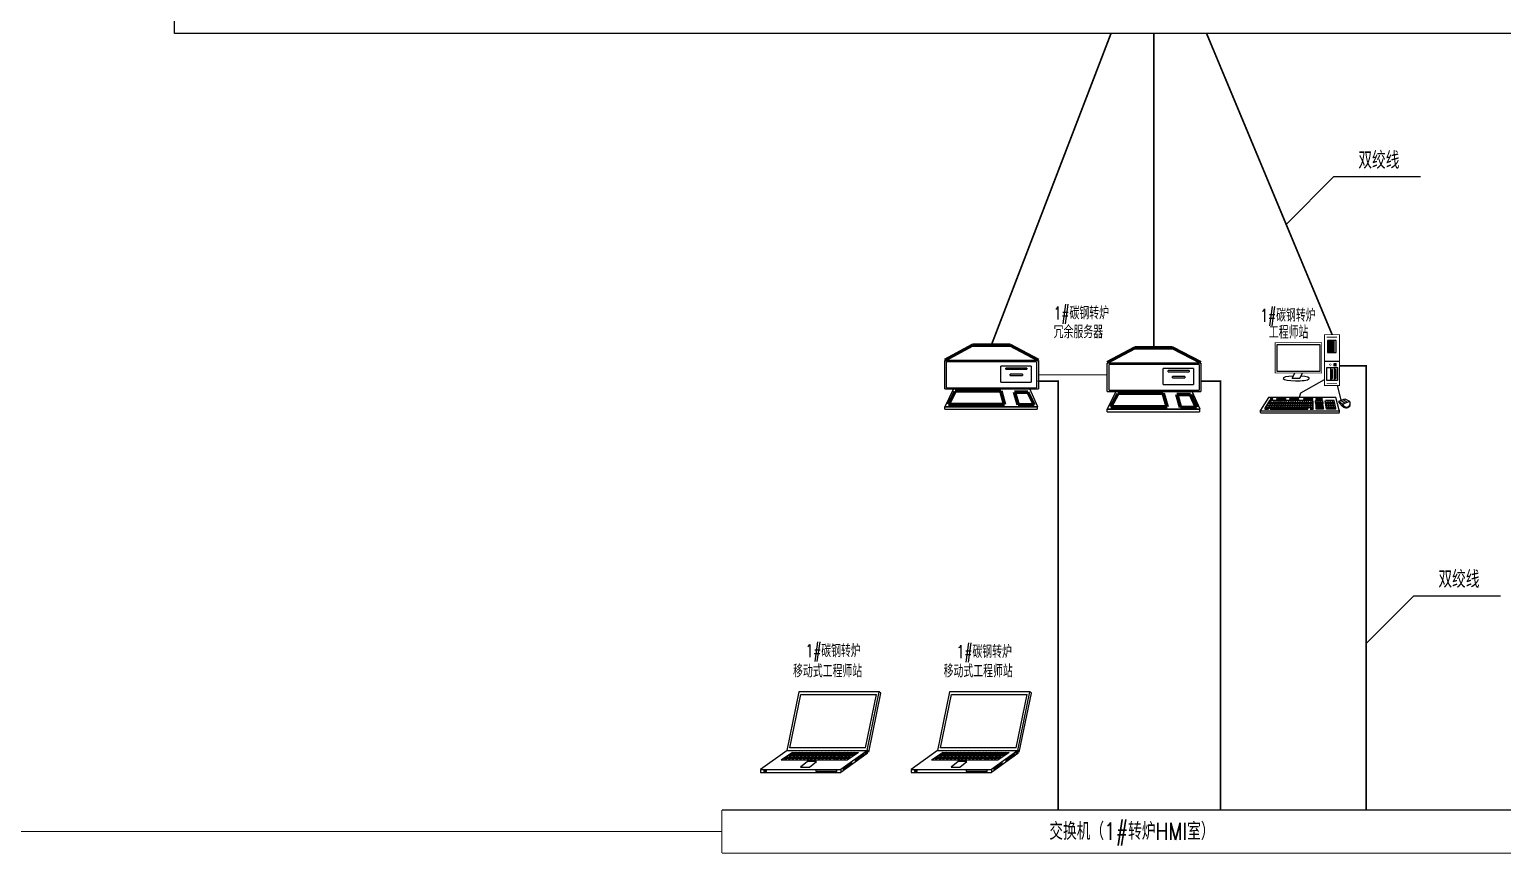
# Model space of a CAD drawing. Extents: x 3579 to 5426, y 430 to 1024.
# Drawn here: x 3944.7 to 4289, y 662.7 to 855.4 of the extents above; entities that cross this region are included whole.
import ezdxf

# ---------------------------------------------------------------- set-up
doc = ezdxf.new("R2010")
doc.units = 0
doc.linetypes.add('ACAD_ISO10W100', pattern=[18, 12, -3, 0, -3])
doc.linetypes.add('AM_ISO09W050', pattern=[22.5, 12, -1.5, 3, -1.5, 3, -1.5])
doc.layers.get('0').update_dxf_attribs({"linetype": 'CONTINUOUS'})
for name, color, linetype in [('at_Entity', 7, 'CONTINUOUS'), ('at_Rect', 7, 'CONTINUOUS'), ('TKB', 7, 'CONTINUOUS')]:
    doc.layers.add(name, color=color, linetype=linetype)
doc.styles.add('HZB', font='txtB', dxfattribs={"width": 0.8, "bigfont": 'HzTxtB'})

msp = doc.modelspace()

# ---------------------------------------------------------------- linework, layer by layer
for p, q in [((3978.54, 854.4), (3978.54, 864.45)), ((4465.2, 854.4), (3978.54, 854.4))]:
    msp.add_line(p, q)
at = {"color": 253}
for p, q in [((4248.15, 782.66), (4248.15, 779.81)), ((4250.15, 782.66), (4248.15, 782.66)), ((4248.53, 779.81), (4248.53, 782.66)), ((4248.69, 779.81), (4248.69, 782.66)), ((4248.85, 779.81), (4248.85, 782.66)), ((4249.01, 779.81), (4249.01, 782.66)), ((4249.17, 779.81), (4249.17, 782.66)), ((4249.31, 779.81), (4249.31, 782.66)), ((4249.47, 779.81), (4249.47, 782.66)), ((4249.66, 779.81), (4249.66, 782.66)), ((4250.15, 779.81), (4250.15, 782.66)), ((4236.35, 781.7), (4246.3, 781.7)), ((4236.35, 775.41), (4236.35, 781.7)), ((4246.3, 781.7), (4246.3, 775.41)), ((4248.15, 779.81), (4250.15, 779.81)), ((4246.3, 775.41), (4236.35, 775.41)), ((4239.88, 773.86), (4240.49, 775.04)), ((4241.65, 773.86), (4242.26, 775.04)), ((4250.92, 777.7), (4247.42, 777.7)), ((4247.99, 773.32), (4247.99, 776.31)), ((4247.99, 776.31), (4250.52, 776.31)), ((4248.8, 776.31), (4248.8, 773.32)), ((4249.1, 775.89), (4249.1, 773.73)), ((4249.31, 775.89), (4249.1, 775.89)), ((4249.29, 773.73), (4249.29, 775.89)), ((4250.15, 777.19), (4249.61, 777.19)), ((4249.61, 777.19), (4249.61, 776.72)), ((4249.86, 777.16), (4249.62, 777.18)), ((4249.86, 776.69), (4249.62, 776.72)), ((4249.64, 776.28), (4249.64, 773.29)), ((4250.06, 777.07), (4249.86, 777.16)), ((4250.06, 776.61), (4249.86, 776.69)), ((4249.87, 777.16), (4249.87, 776.7)), ((4249.94, 775.89), (4249.94, 773.73)), ((4250.15, 775.89), (4249.94, 775.89)), ((4250.14, 777.19), (4250.06, 777.07)), ((4250.14, 776.73), (4250.06, 776.61)), ((4250.07, 777.08), (4250.07, 776.62)), ((4250.12, 773.73), (4250.12, 775.89)), ((4250.15, 776.72), (4250.15, 777.19)), ((4250.49, 776.35), (4250.49, 773.32)), ((4239.88, 773.86), (4241.65, 773.86)), ((4247.36, 773.41), (4241.79, 770.3)), ((4250.49, 773.32), (4247.99, 773.32)), ((4249.1, 773.73), (4249.29, 773.73)), ((4249.94, 773.73), (4250.12, 773.73)), ((4251.29, 768.67), (4250.45, 772.22)), ((4234.34, 769.3), (4232.48, 766.37)), ((4234.57, 768.58), (4233.47, 766.8)), ((4235.01, 768.24), (4234.22, 766.8)), ((4250.1, 769.3), (4234.34, 769.3)), ((4234.36, 768.23), (4244.7, 768.23)), ((4244.7, 768.58), (4234.53, 768.58)), ((4234.82, 769.06), (4234.7, 768.85)), ((4234.7, 768.85), (4235.25, 768.85)), ((4234.77, 768.24), (4234.94, 768.58)), ((4235.67, 768.58), (4234.77, 766.8)), ((4235.32, 769.06), (4234.81, 769.06)), ((4235.25, 768.85), (4235.32, 769.06)), ((4236.15, 768.58), (4235.53, 767.1)), ((4236.59, 768.55), (4236.08, 767.1)), ((4236.3, 769.06), (4236.18, 768.85)), ((4236.18, 768.85), (4238.34, 768.85)), ((4238.4, 769.06), (4236.28, 769.06)), ((4237.04, 768.55), (4236.59, 767.14)), ((4236.81, 769.05), (4236.73, 768.85)), ((4237.52, 768.58), (4237.11, 767.14)), ((4237.3, 769.06), (4237.24, 768.86)), ((4238, 768.58), (4237.66, 767.14)), ((4237.82, 769.06), (4237.77, 768.85)), ((4238.48, 768.58), (4238.17, 767.14)), ((4238.34, 768.85), (4238.4, 769.06)), ((4239, 768.58), (4238.79, 767.17)), ((4239.28, 769.06), (4239.2, 768.85)), ((4239.2, 768.85), (4241.33, 768.85)), ((4241.39, 769.06), (4239.27, 769.06)), ((4239.55, 768.58), (4239.34, 767.17)), ((4239.79, 769.05), (4239.75, 768.85)), ((4240.03, 768.58), (4239.82, 767.17)), ((4240.31, 769.06), (4240.26, 768.86)), ((4240.58, 768.58), (4240.37, 767.17)), ((4240.87, 769.06), (4240.83, 768.85)), ((4241.13, 768.58), (4240.92, 767.17)), ((4241.33, 768.85), (4241.39, 769.06)), ((4241.68, 768.58), (4241.47, 767.17)), ((4241.79, 770.3), (4241.5, 769.3)), ((4242.16, 768.58), (4242.05, 767.14)), ((4242.55, 769.06), (4242.5, 768.85)), ((4242.5, 768.85), (4244.66, 768.85)), ((4244.66, 769.06), (4242.54, 769.06)), ((4242.67, 768.57), (4242.57, 767.12)), ((4243.06, 769.05), (4243.05, 768.85)), ((4243.15, 768.57), (4243.05, 767.12)), ((4243.63, 768.57), (4243.53, 767.12)), ((4243.56, 769.06), (4243.56, 768.86)), ((4244.08, 769.06), (4244.09, 768.85)), ((4244.18, 768.57), (4244.08, 767.12)), ((4244.66, 768.85), (4244.66, 769.06)), ((4244.7, 766.8), (4244.7, 768.58)), ((4244.7, 768.57), (4244.76, 768.48)), ((4244.77, 768.41), (4244.77, 768.51)), ((4244.77, 766.59), (4244.77, 768.41)), ((4245.33, 768.5), (4245.35, 768.58)), ((4245.37, 767.7), (4245.33, 768.5)), ((4245.35, 769.07), (4245.37, 768.87)), ((4245.4, 767.89), (4245.35, 768.58)), ((4245.35, 768.58), (4246.93, 768.58)), ((4246.85, 769.08), (4245.36, 769.08)), ((4245.37, 768.87), (4246.91, 768.87)), ((4245.4, 768.24), (4246.97, 768.24)), ((4245.86, 769.08), (4245.89, 768.88)), ((4245.87, 768.58), (4245.94, 767.89)), ((4246.39, 769.08), (4246.43, 768.87)), ((4246.42, 768.58), (4246.49, 767.89)), ((4246.91, 768.87), (4246.85, 769.08)), ((4246.93, 768.58), (4247.04, 767.89)), ((4247.59, 768.44), (4247.65, 768.58)), ((4247.86, 766.59), (4247.59, 768.44)), ((4247.7, 768.24), (4247.63, 768.11)), ((4249.65, 768.58), (4247.65, 768.58)), ((4247.65, 768.55), (4247.93, 766.8)), ((4247.72, 768.24), (4249.75, 768.24)), ((4248.17, 768.58), (4248.44, 766.8)), ((4248.65, 768.58), (4248.96, 766.8)), ((4249.17, 768.58), (4249.51, 766.8)), ((4250.06, 766.8), (4249.65, 768.58)), ((4250.82, 766.37), (4250.1, 769.3)), ((4250.76, 768.49), (4252.16, 768.97)), ((4250.76, 768.49), (4250.78, 768.13)), ((4250.76, 768.47), (4251.64, 767.77)), ((4250.78, 768.13), (4251.64, 767.21)), ((4251.26, 768.69), (4252.22, 767.99)), ((4251.64, 767.77), (4253.31, 768.45)), ((4251.8, 768.85), (4252.75, 768.21)), ((4252.16, 768.97), (4253.27, 768.47)), ((4253.26, 768.47), (4253.34, 768.42)), ((4232.48, 766.23), (4250.82, 766.23)), ((4232.5, 765.75), (4250.81, 765.75)), ((4233.48, 766.79), (4233.44, 766.59)), ((4233.47, 766.8), (4234.22, 766.8)), ((4233.47, 766.59), (4234.26, 766.59)), ((4233.67, 767.15), (4244.7, 767.15)), ((4233.88, 767.52), (4244.7, 767.52)), ((4234.14, 767.89), (4244.7, 767.89)), ((4234.26, 766.59), (4234.22, 766.79)), ((4234.47, 766.99), (4234.26, 766.59)), ((4234.42, 767.15), (4234.47, 766.99)), ((4234.46, 766.99), (4234.88, 766.99)), ((4234.76, 766.79), (4234.73, 766.59)), ((4234.73, 766.59), (4234.78, 766.59)), ((4234.77, 766.8), (4243.52, 766.8)), ((4234.77, 766.59), (4243.53, 766.59)), ((4235.42, 766.79), (4235.41, 766.59)), ((4235.53, 767.1), (4235.42, 766.8)), ((4243.05, 767.12), (4242.99, 766.6)), ((4243.53, 767.12), (4243.52, 766.8)), ((4243.53, 766.59), (4243.52, 766.8)), ((4243.58, 767.03), (4243.53, 767.15)), ((4243.57, 767.03), (4243.53, 766.59)), ((4243.57, 767.03), (4244.07, 767.03)), ((4244.06, 766.8), (4244.04, 766.59)), ((4244.05, 766.58), (4244.73, 766.59)), ((4244.08, 767.12), (4244.06, 766.8)), ((4244.07, 766.8), (4244.7, 766.8)), ((4244.7, 766.8), (4244.73, 766.59)), ((4245.37, 767.7), (4245.4, 767.87)), ((4247.05, 767.7), (4245.37, 767.7)), ((4247.04, 767.89), (4245.4, 767.89)), ((4245.49, 766.62), (4245.43, 767.47)), ((4245.44, 767.47), (4245.46, 767.55)), ((4245.49, 766.86), (4245.46, 767.55)), ((4245.46, 767.55), (4247.04, 767.55)), ((4245.49, 767.21), (4247.07, 767.21)), ((4247.14, 766.86), (4245.49, 766.86)), ((4245.5, 766.62), (4245.5, 766.84)), ((4247.17, 766.62), (4245.5, 766.62)), ((4245.93, 767.89), (4245.93, 767.7)), ((4245.97, 767.55), (4246.04, 766.86)), ((4246.03, 766.86), (4246.06, 766.62)), ((4246.49, 767.89), (4246.48, 767.7)), ((4246.52, 767.55), (4246.59, 766.86)), ((4246.59, 766.86), (4246.6, 766.62)), ((4247.03, 767.9), (4247.05, 767.7)), ((4247.04, 767.55), (4247.14, 766.86)), ((4247.13, 766.87), (4247.17, 766.62)), ((4247.75, 767.89), (4247.68, 767.76)), ((4247.82, 767.52), (4247.74, 767.37)), ((4247.76, 767.89), (4249.82, 767.89)), ((4247.87, 767.14), (4247.79, 767.02)), ((4247.83, 767.52), (4249.89, 767.52)), ((4247.86, 767.14), (4249.96, 767.14)), ((4247.93, 766.8), (4247.86, 766.59)), ((4250.09, 766.59), (4247.86, 766.59)), ((4247.93, 766.8), (4250.06, 766.8)), ((4248.44, 766.79), (4248.44, 766.59)), ((4248.96, 766.8), (4248.96, 766.59)), ((4249.51, 766.8), (4249.54, 766.59)), ((4250.09, 766.59), (4250.06, 766.8)), ((4251.64, 767.21), (4251.66, 767.75))]:
    msp.add_line(p, q, dxfattribs=at)
at = {"color": 0}
for p, q in [((4124.51, 700.53), (4121.73, 686.78)), ((4122.43, 687.4), (4124.98, 699.85)), ((4143.33, 700.53), (4124.51, 700.53)), ((4124.98, 699.85), (4142.69, 699.85)), ((4140.14, 687.4), (4142.69, 699.85)), ((4140.52, 686.78), (4143.33, 700.53)), ((4140.87, 686.42), (4143.69, 700.17)), ((4143.69, 700.17), (4143.33, 700.53)), ((4159.71, 700.53), (4156.93, 686.78)), ((4157.63, 687.4), (4160.18, 699.85)), ((4178.53, 700.53), (4159.71, 700.53)), ((4160.18, 699.85), (4177.89, 699.85)), ((4175.34, 687.4), (4177.89, 699.85)), ((4175.72, 686.78), (4178.53, 700.53)), ((4176.07, 686.42), (4178.89, 700.17)), ((4178.89, 700.17), (4178.53, 700.53)), ((4121.76, 686.8), (4115.6, 682.34)), ((4123.06, 686.27), (4120.36, 684.52)), ((4123.85, 686.27), (4121.15, 684.52)), ((4121.73, 686.78), (4140.52, 686.78)), ((4137.46, 685.6), (4122.03, 685.6)), ((4124.75, 686.27), (4122.05, 684.52)), ((4140.14, 687.4), (4122.43, 687.4)), ((4137.99, 685.93), (4122.55, 685.93)), ((4125.53, 686.27), (4122.83, 684.52)), ((4123.06, 686.27), (4138.51, 686.27)), ((4126.43, 686.27), (4123.73, 684.52)), ((4127.31, 686.27), (4124.61, 684.52)), ((4128.18, 686.27), (4125.48, 684.52)), ((4129.08, 686.27), (4126.38, 684.52)), ((4129.86, 686.27), (4127.16, 684.52)), ((4130.76, 686.27), (4128.06, 684.52)), ((4131.64, 686.27), (4128.94, 684.52)), ((4132.48, 686.27), (4129.78, 684.52)), ((4133.37, 686.27), (4130.67, 684.52)), ((4134.16, 686.27), (4131.46, 684.52)), ((4135.27, 686.27), (4132.57, 684.52)), ((4135.94, 686.27), (4133.24, 684.52)), ((4136.83, 686.27), (4134.13, 684.52)), ((4140.54, 686.8), (4134.37, 682.34)), ((4140.51, 686.06), (4134.37, 681.62)), ((4137.62, 686.27), (4134.92, 684.52)), ((4138.51, 686.27), (4135.81, 684.52)), ((4140.51, 686.79), (4140.51, 686.06)), ((4140.52, 686.78), (4140.52, 686.78)), ((4140.9, 686.44), (4140.54, 686.8)), ((4156.96, 686.8), (4150.8, 682.34)), ((4158.26, 686.27), (4155.56, 684.52)), ((4159.05, 686.27), (4156.35, 684.52)), ((4156.93, 686.78), (4175.72, 686.78)), ((4172.66, 685.6), (4157.23, 685.6)), ((4159.95, 686.27), (4157.25, 684.52)), ((4175.34, 687.4), (4157.63, 687.4)), ((4173.19, 685.93), (4157.74, 685.93)), ((4160.73, 686.27), (4158.03, 684.52)), ((4158.26, 686.27), (4173.71, 686.27)), ((4161.63, 686.27), (4158.93, 684.52)), ((4162.51, 686.27), (4159.81, 684.52)), ((4163.38, 686.27), (4160.68, 684.52)), ((4164.28, 686.27), (4161.58, 684.52)), ((4165.06, 686.27), (4162.36, 684.52)), ((4165.96, 686.27), (4163.26, 684.52)), ((4166.84, 686.27), (4164.14, 684.52)), ((4167.68, 686.27), (4164.98, 684.52)), ((4168.57, 686.27), (4165.87, 684.52)), ((4169.36, 686.27), (4166.66, 684.52)), ((4170.47, 686.27), (4167.77, 684.52)), ((4171.14, 686.27), (4168.44, 684.52)), ((4172.03, 686.27), (4169.33, 684.52)), ((4175.74, 686.8), (4169.57, 682.34)), ((4175.71, 686.06), (4169.57, 681.62)), ((4172.82, 686.27), (4170.12, 684.52)), ((4173.71, 686.27), (4171.01, 684.52)), ((4175.71, 686.79), (4175.71, 686.06)), ((4175.72, 686.78), (4175.72, 686.78)), ((4176.1, 686.44), (4175.74, 686.8)), ((4115.6, 682.36), (4115.6, 681.62)), ((4115.6, 682.34), (4134.37, 682.34)), ((4135.81, 684.52), (4120.36, 684.52)), ((4136.37, 684.88), (4120.91, 684.88)), ((4136.93, 685.24), (4121.48, 685.24)), ((4134.37, 682.36), (4134.37, 681.62)), ((4150.8, 682.36), (4150.8, 681.62)), ((4150.8, 682.34), (4169.57, 682.34)), ((4171.01, 684.52), (4155.56, 684.52)), ((4171.57, 684.88), (4156.11, 684.88)), ((4172.13, 685.24), (4156.68, 685.24)), ((4169.57, 682.36), (4169.57, 681.62)), ((4115.6, 681.62), (4134.37, 681.62)), ((4150.8, 681.62), (4169.57, 681.62))]:
    msp.add_line(p, q, dxfattribs=at)
at = {"color": 6, "linetype": 'AM_ISO09W050', "ltscale": 0.8, "const_width": 0.4}
for points in [[(4169.52, 781.54), (4197.49, 854.4)], [(4207.5, 780.96), (4207.5, 854.4)], [(4219.86, 854.4), (4249.21, 783.99)]]:
    msp.add_lwpolyline(points, dxfattribs=at)
at = {"color": 253, "linetype": 'ByBlock', "const_width": 0.18}
for points in [[(4235.87, 782.2), (4235.87, 775.04), (4246.76, 775.04), (4246.76, 782.12), (4235.87, 782.12)], [(4250.92, 784.07), (4250.92, 772.13), (4247.9, 772.13), (4247.42, 772.13), (4247.42, 783.99), (4251, 783.99)], [(4250.36, 783.43), (4247.9, 783.43)], [(4250.17, 775.15), (4250.17, 774.52)], [(4250.36, 772.61), (4247.9, 772.61)]]:
    msp.add_lwpolyline(points, dxfattribs=at)
at = {"color": 253, "const_width": 0.12}
msp.add_lwpolyline([(4248.78, 777.2, 1), (4248.78, 776.84, 1)], format="xyb", close=True, dxfattribs=at)
at = {"color": 3, "linetype": 'ACAD_ISO10W100', "const_width": 0.4}
for points in [[(4250.92, 776.71), (4257.18, 776.71), (4257.18, 672.86)], [(4180.39, 773.14), (4185.14, 773.14), (4185.14, 672.86)], [(4218.37, 773.14), (4223.13, 773.14), (4223.13, 672.86)]]:
    msp.add_lwpolyline(points, dxfattribs=at)
at = {"color": 0, "const_width": 0.24}
msp.add_lwpolyline([(4180.53, 774.62), (4196.63, 774.62)], dxfattribs=at)
at = {"color": 0}
for points in [[(4137.72, 684.26), (4139.73, 685.76), (4139.73, 686), (4137.72, 684.51)], [(4140.06, 685.94), (4140.34, 686.14), (4140.34, 686.38), (4140.06, 686.19)], [(4172.92, 684.26), (4174.93, 685.76), (4174.93, 686), (4172.92, 684.51)], [(4175.26, 685.94), (4175.54, 686.14), (4175.54, 686.38), (4175.26, 686.19)], [(4116.33, 681.85), (4116.99, 681.85), (4116.99, 682.1), (4116.33, 682.1)], [(4124.94, 682.87), (4127, 682.87), (4128.62, 684.24), (4126.57, 684.24)], [(4128.46, 681.83), (4133.38, 681.83), (4133.38, 682.21), (4128.46, 682.21)], [(4134.88, 682.26), (4136.89, 683.76), (4136.89, 684), (4134.88, 682.51)], [(4151.53, 681.85), (4152.19, 681.85), (4152.19, 682.1), (4151.53, 682.1)], [(4160.14, 682.87), (4162.2, 682.87), (4163.82, 684.24), (4161.77, 684.24)], [(4163.66, 681.83), (4168.58, 681.83), (4168.58, 682.21), (4163.66, 682.21)], [(4170.08, 682.26), (4172.09, 683.76), (4172.09, 684), (4170.08, 682.51)]]:
    msp.add_lwpolyline(points, close=True, dxfattribs=at)
at = {"const_width": 0.24}
for points in [[(4106.55, 672.86), (4319.86, 672.86)], [(4106.55, 662.8), (4106.55, 672.86)], [(4319.86, 662.8), (4106.55, 662.8)]]:
    msp.add_lwpolyline(points, dxfattribs=at)
at = {"color": 2, "const_width": 0.24}
msp.add_lwpolyline([(3642.07, 667.83), (4106.55, 667.83)], dxfattribs=at)
at = {"color": 253}
msp.add_circle((4248.97, 773.62), 0.0694, dxfattribs=at)
for centre, radius, start, end in [((4252.53, 768), 0.914, 193.8223, 27.5762), ((4232.85, 766.08), 0.477, 138.0474, 222.2392), ((4250.47, 766.08), 0.477, 317.7608, 41.9526), ((4252.42, 768.05), 1.14, 228.858, 333.5532)]:
    msp.add_arc(centre, radius, start, end, dxfattribs=at)
msp.add_ellipse((4240.81, 773.78), major_axis=(-3.08, 0), ratio=0.183532, start_param=-1.344982, end_param=4.357445, dxfattribs=at)
at = {"layer": 'at_Entity', "color": 7, "lineweight": 70}
for p, q in [((4158.64, 778.08), (4165.12, 781.54)), ((4173.91, 781.54), (4165.12, 781.54)), ((4180.53, 778.08), (4173.91, 781.54)), ((4196.63, 777.5), (4203.11, 780.96)), ((4211.89, 780.96), (4203.11, 780.96)), ((4218.52, 777.5), (4211.89, 780.96)), ((4159.51, 767.71), (4161.09, 770.74)), ((4161.09, 770.88), (4171.75, 770.88)), ((4171.75, 770.88), (4172.61, 767.71)), ((4174.92, 770.59), (4178.08, 770.59)), ((4175.78, 767.57), (4174.92, 770.59)), ((4178.08, 770.59), (4179.52, 767.57)), ((4197.49, 767.14), (4199.08, 770.16)), ((4199.08, 770.3), (4209.73, 770.3)), ((4209.73, 770.3), (4210.6, 767.14)), ((4212.9, 770.02), (4216.07, 770.02)), ((4213.76, 766.99), (4212.9, 770.02)), ((4216.07, 770.02), (4217.51, 766.99)), ((4172.61, 767.71), (4159.51, 767.71)), ((4179.52, 767.57), (4175.78, 767.57)), ((4210.6, 767.14), (4197.49, 767.14)), ((4217.51, 766.99), (4213.76, 766.99))]:
    msp.add_line(p, q, dxfattribs=at)
at = {"layer": 'at_Entity', "color": 7}
for points in [[(4160.66, 771.31), (4158.65, 767.14), (4180.39, 767.14), (4178.52, 771.31)], [(4198.64, 770.74), (4196.63, 766.56), (4218.37, 766.56), (4216.5, 770.74)]]:
    msp.add_lwpolyline(points, dxfattribs=at)
at = {"layer": 'at_Rect', "color": 7}
for p, q in [((4158.64, 771.31), (4158.64, 777.94)), ((4180.53, 777.94), (4158.64, 777.94)), ((4159.08, 771.6), (4159.08, 777.65)), ((4180.1, 777.65), (4159.08, 777.65)), ((4171.75, 772.9), (4171.75, 776.64)), ((4178.8, 776.64), (4171.75, 776.64)), ((4172.9, 775.92), (4172.9, 776.21)), ((4177.8, 776.21), (4172.9, 776.21)), ((4172.9, 775.92), (4177.8, 775.92)), ((4177.8, 776.21), (4177.8, 775.92)), ((4178.8, 776.64), (4178.8, 772.9)), ((4180.1, 777.65), (4180.1, 771.6)), ((4180.53, 777.94), (4180.53, 771.31)), ((4196.63, 770.74), (4196.63, 777.36)), ((4218.52, 777.36), (4196.63, 777.36)), ((4197.06, 771.02), (4197.06, 777.07)), ((4218.08, 777.07), (4197.06, 777.07)), ((4209.73, 772.32), (4209.73, 776.06)), ((4216.79, 776.06), (4209.73, 776.06)), ((4210.88, 775.34), (4210.88, 775.63)), ((4215.78, 775.63), (4210.88, 775.63)), ((4210.88, 775.34), (4215.78, 775.34)), ((4215.78, 775.63), (4215.78, 775.34)), ((4216.79, 776.06), (4216.79, 772.32)), ((4218.08, 777.07), (4218.08, 771.02)), ((4218.52, 777.36), (4218.52, 770.74)), ((4159.08, 771.6), (4180.1, 771.6)), ((4171.75, 772.9), (4178.8, 772.9)), ((4173.91, 774.48), (4173.91, 774.77)), ((4176.79, 774.77), (4173.91, 774.77)), ((4173.91, 774.48), (4176.79, 774.48)), ((4176.79, 774.77), (4176.79, 774.48)), ((4209.73, 772.32), (4216.79, 772.32)), ((4211.89, 773.9), (4211.89, 774.19)), ((4214.77, 774.19), (4211.89, 774.19)), ((4211.89, 773.9), (4214.77, 773.9)), ((4214.77, 774.19), (4214.77, 773.9)), ((4158.64, 771.31), (4180.53, 771.31)), ((4196.63, 770.74), (4218.52, 770.74)), ((4197.06, 771.02), (4218.08, 771.02)), ((4158.64, 766.56), (4158.64, 767.14)), ((4180.24, 767.14), (4158.64, 767.14)), ((4158.64, 766.56), (4180.24, 766.56)), ((4180.24, 767.14), (4180.24, 766.56)), ((4196.63, 765.98), (4196.63, 766.56)), ((4218.23, 766.56), (4196.63, 766.56)), ((4196.63, 765.98), (4218.23, 765.98)), ((4218.23, 766.56), (4218.23, 765.98))]:
    msp.add_line(p, q, dxfattribs=at)
at = {"layer": 'TKB', "color": 1}
for p, q in [((4238.46, 809.77), (4249.62, 820.96)), ((4249.62, 820.96), (4269.82, 820.96)), ((4257.18, 711.79), (4268.33, 722.97)), ((4268.33, 722.97), (4288.54, 722.97))]:
    msp.add_line(p, q, dxfattribs=at)

# ---------------------------------------------------------------- texts
at = {"color": 1, "style": 'HZB', "width": 0.8}
for p in [(4255.33, 822.8), (4274.05, 724.82)]:
    msp.add_text('双绞线', height=4, dxfattribs=at).set_placement(p)
at = {"color": 253, "style": 'HZB', "width": 0.7}
for s, p in [('1#碳钢转炉', (4184.1, 787.57)), ('1#碳钢转炉', (4232.41, 787.04)), ('冗余服务器', (4184.1, 783.16)), ('工程师站', (4234.4, 783.08)), ('1#碳钢转炉', (4126.07, 708.59)), ('1#碳钢转炉', (4161.41, 708.4)), ('移动式工程师站', (4123.17, 703.85)), ('移动式工程师站', (4158.37, 703.85))]:
    msp.add_text(s, height=3, dxfattribs=at).set_placement(p)
at = {"color": 4, "style": 'HZB', "width": 0.8}
msp.add_text('交换机（1#转炉HMI室）', height=4, dxfattribs=at).set_placement((4183.08, 665.89))

doc.saveas('drawing.dxf')
